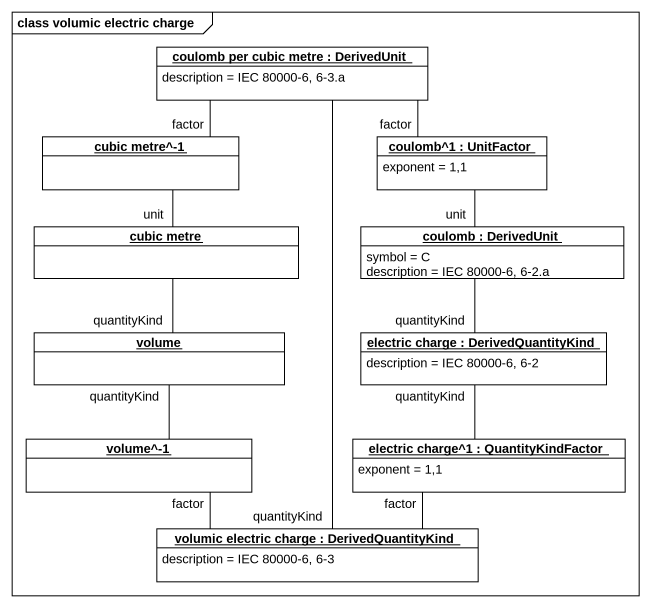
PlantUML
@startuml
mainframe class volumic electric charge
hide circle
hide empty members
object "coulomb per cubic metre : DerivedUnit" as coulomb_per_cubic_metre #FFFFFF {
  description = IEC 80000-6, 6-3.a
}
object "cubic metre^-1" as cubic_metre_1 #FFFFFF
object "coulomb^1 : UnitFactor" as coulomb_1 #FFFFFF {
  exponent = 1,1
}
object "cubic metre" as cubic_metre #FFFFFF
object "coulomb : DerivedUnit" as coulomb #FFFFFF {
  symbol = C
  description = IEC 80000-6, 6-2.a
}
object volume #FFFFFF
object "electric charge : DerivedQuantityKind" as electric_charge #FFFFFF {
  description = IEC 80000-6, 6-2
}
object "volume^-1" as volume_1 #FFFFFF
object "electric charge^1 : QuantityKindFactor" as electric_charge_1 #FFFFFF {
  exponent = 1,1
}
object "volumic electric charge : DerivedQuantityKind" as volumic_electric_charge #FFFFFF {
  description = IEC 80000-6, 6-3
}
coulomb_per_cubic_metre -- volumic_electric_charge : quantityKind
cubic_metre_1 -right- coulomb_per_cubic_metre : factor
coulomb_1 -left- coulomb_per_cubic_metre : factor
cubic_metre -up- cubic_metre_1 : unit
cubic_metre -- volume : quantityKind
coulomb -up- coulomb_1 : unit
coulomb -- electric_charge : quantityKind
volume -- volume_1 : quantityKind
electric_charge -- electric_charge_1 : quantityKind
volume_1 -right- volumic_electric_charge : factor
electric_charge_1 -left- volumic_electric_charge : factor
@enduml
